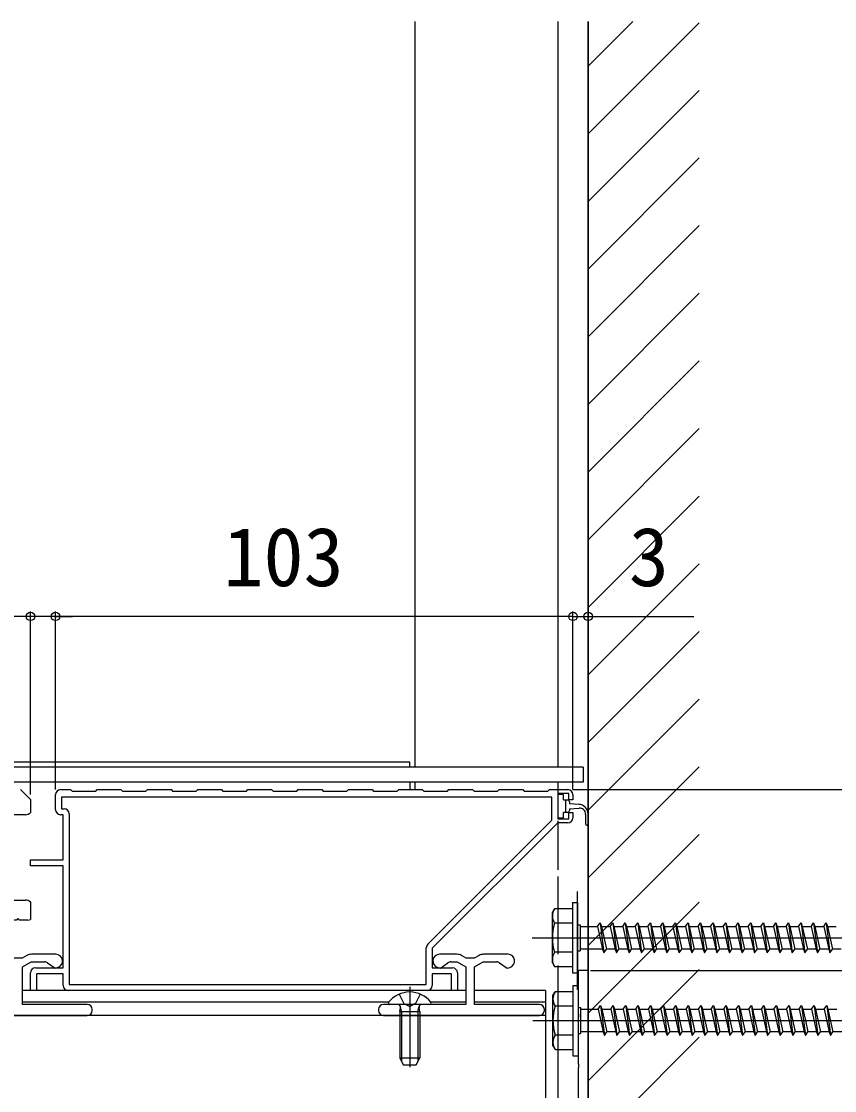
# Model space of a CAD drawing. Units: millimetres, scale not verified. Extents: x -700 to 700, y -1043 to 1037.
# Drawn here: x 259.7 to 421.6, y 164.3 to 377.2 of the extents above; entities that cross this region are included whole.
import ezdxf
from ezdxf.enums import TextEntityAlignment as Align

# ---------------------------------------------------------------- set-up
doc = ezdxf.new("R2010")
doc.units = ezdxf.units.MM
doc.header["$LTSCALE"] = 6
for name, color, linetype in [('0-3_YKK_11', 7, 'Continuous'), ('0-4_YKK_12', 2, 'Continuous'), ('0-5_YKK_13', 4, 'Continuous'), ('0-6_YKK_D', 6, 'Continuous'), ('0-8_YSS_K', 3, 'Continuous')]:
    doc.layers.add(name, color=color, linetype=linetype)
doc.styles.add('ＭＳ ゴシック', font='')
doc.styles.get('ＭＳ ゴシック').set_extended_font_data('MS Gothic')

msp = doc.modelspace()

# ---------------------------------------------------------------- linework, layer by layer
at = {"layer": '0-3_YKK_11'}
for p, q in [((259.5, 224.245), (261.5, 222.245)), ((261.5, 222.245), (261.5, 219.627)), ((266.5, 220.245), (266.5, 223.245)), ((261.5, 201.864), (261.5, 198.379)), ((340.5, 184.245), (269, 184.245))]:
    msp.add_line(p, q, dxfattribs=at)
for points in [[(267.5, 224.245), (269.5, 224.245), (269.8, 223.945), (274.5, 223.945), (274.8, 224.245), (279.5, 224.245), (279.8, 223.945), (284.5, 223.945), (284.8, 224.245), (289.5, 224.245), (289.8, 223.945), (294.5, 223.945), (294.8, 224.245), (299.5, 224.245), (299.8, 223.945), (304.5, 223.945), (304.8, 224.245), (309.5, 224.245), (309.8, 223.945), (314.5, 223.945), (314.8, 224.245), (319.5, 224.245), (319.8, 223.945), (324.5, 223.945), (324.8, 224.245), (329.5, 224.245), (329.8, 223.945), (334.5, 223.945), (334.8, 224.245), (339.5, 224.245), (339.8, 223.945), (344.5, 223.945), (344.8, 224.245), (349.5, 224.245), (349.8, 223.945), (354.5, 223.945), (354.8, 224.245), (359.5, 224.245), (359.8, 223.945), (364.5, 223.945)], [(364.5, 223.945), (364.8, 224.245), (368.5, 224.245)], [(365.3, 222.745), (267.7, 222.745), (267.7, 220.445), (268.2, 220.445)], [(340.593, 193.435), (365.3, 218.143), (365.3, 222.745)], [(369.5, 223.245), (369.5, 222.195), (368.7, 222.195), (368.7, 223.445), (366.5, 223.445), (366.5, 218.445), (368.7, 218.445), (368.7, 219.695), (369.5, 219.695), (369.5, 218.645)], [(260.5, 219.245), (257.5, 219.245), (257.2, 219.545), (255, 219.545), (255, 210.183)], [(269.2, 219.445), (269.2, 185.445), (340.3, 185.445), (340.3, 192.728)], [(262.5, 188.745), (268, 188.745), (268, 209.045), (261.5, 209.045), (261.5, 210.245), (268, 210.245), (268, 219.245), (267.5, 219.245)], [(368.5, 217.645), (366.5, 217.645), (341.5, 192.645), (341.5, 188.745), (345.5, 188.745)], [(256.5, 204.906), (256.5, 202.245), (260.5, 202.245)], [(261, 198.245), (259.3, 198.245), (259, 198.545), (258.7, 198.245), (251.5, 198.245), (251.5, 193.895), (251.2, 193.595), (251.5, 193.295), (251.5, 188.945), (253.7, 188.945), (254, 189.245), (256.5, 189.245), (256.5, 186.245), (254.5, 184.245), (209.125, 184.245)], [(268, 185.245), (268, 187.545), (262.7, 187.545), (262.7, 184.245), (261.5, 184.245), (261.5, 187.745)], [(346.5, 187.745), (346.5, 184.245), (345.3, 184.245), (345.3, 187.545), (341.5, 187.545), (341.5, 185.245)], [(372.5, 119.245), (372.5, 188.245), (370.5, 188.245), (370.5, 179.704), (370.62, 179.52), (370.62, 178.971), (370.5, 178.787), (370.5, 169.704), (370.62, 169.52), (370.62, 168.971), (370.5, 168.787), (370.5, 159.704), (370.62, 159.52), (370.62, 158.971), (370.5, 158.787), (370.5, 149.704), (370.62, 149.52), (370.62, 148.971), (370.5, 148.787), (370.5, 125.745)]]:
    msp.add_lwpolyline(points, dxfattribs=at)
for centre, radius, start, end in [((267.5, 223.245), 1, 90.00001, 179.99999), ((368.5, 223.245), 1, 0.00001, 89.99999), ((260.5, 220.745), 1.5, 270, 311.81031), ((267.5, 220.245), 1, 180.00001, 269.99999), ((268.2, 219.445), 1, 0.00001, 89.99999), ((368.5, 218.645), 1, 270.00001, 359.99999), ((260.5, 200.745), 1.5, 48.18969, 90), ((261, 199.245), 1, 270, 300), ((341.3, 192.728), 1, 135, 179.99999), ((262.5, 187.745), 1, 90.00001, 179.99999), ((345.5, 187.745), 1, 0.00001, 89.99999), ((269, 185.245), 1, 180.00001, 269.99999), ((340.5, 185.245), 1, 270.00001, 359.99999)]:
    msp.add_arc(centre, radius, start, end, dxfattribs=at)
at = {"layer": '0-4_YKK_12'}
for p, q in [((338, 377.245), (338, 228.745)), ((366.5, 377.245), (366.5, 248.845)), ((372.5, 245.845), (372.5, 377.245)), ((366.5, 248.845), (366.5, 228.745)), ((337, 229.745), (209.47, 229.745)), ((371.5, 228.745), (209.47, 228.745)), ((337, 228.745), (337, 229.745)), ((371.5, 228.745), (371.5, 225.745)), ((371.5, 225.745), (209.47, 225.745)), ((337, 225.745), (337, 224.245)), ((338, 225.745), (338, 224.245)), ((366.5, 225.745), (366.5, 221.832)), ((366.5, 220.514), (366.5, 219.261)), ((366.5, 218.016), (366.5, 208.246)), ((366.5, 206.946), (366.5, 191.446)), ((370.4, 184.401), (370.4, 203.972)), ((361.4, 194.745), (463.509, 194.745)), ((366.5, 189.246), (366.5, 159.745)), ((348.2, 184.245), (259.9, 184.245)), ((364, 184.245), (349.9, 184.245)), ((364, 184.245), (364, 129.245)), ((332.853, 181.945), (259.9, 181.945)), ((348.2, 181.945), (341.147, 181.945)), ((364, 181.945), (349.9, 181.945)), ((364, 179.245), (209.084, 179.245)), ((361.5, 178.245), (463.609, 178.245))]:
    msp.add_line(p, q, dxfattribs=at)
msp.add_lwpolyline([(372.5, 34.745), (372.5, 55.792), (372.5, 245.845)], dxfattribs=at)
at = {"layer": '0-5_YKK_13'}
for p, q in [((367.6, 222.196), (368.4, 222.196)), ((368.1, 219.696), (368.1, 222.196)), ((368.8, 221.796), (368.8, 221.446)), ((368.4, 219.696), (367.6, 219.696)), ((370.642, 221.314), (368.8, 221.446)), ((368.8, 220.446), (370.715, 220.582)), ((368.8, 220.446), (368.8, 220.096)), ((372, 219.385), (372, 217.446)), ((372.5, 217.446), (372.5, 219.319)), ((365.4, 199.745), (365.833, 200.495)), ((369.4, 200.495), (365.831, 200.495)), ((369.4, 201.745), (369.4, 187.745)), ((369.4, 201.745), (370.4, 201.745)), ((369.4, 200.495), (369.4, 188.995)), ((370.4, 201.745), (370.4, 187.745)), ((365.4, 189.745), (365.4, 199.745)), ((369.4, 197.632), (365.847, 197.632)), ((370.4, 197.345), (370.9, 197.345)), ((370.9, 197.345), (370.9, 192.145)), ((370.9, 196.995), (374.4, 196.995)), ((374.9, 197.745), (375.65, 191.745)), ((375.15, 196.995), (376.15, 192.495)), ((375.15, 196.995), (376.9, 196.995)), ((376.9, 196.995), (377.4, 197.745)), ((376.9, 196.995), (377.9, 192.495)), ((377.4, 197.745), (378.15, 191.745)), ((377.4, 197.745), (377.65, 196.995)), ((377.65, 196.995), (378.65, 192.495)), ((377.65, 196.995), (379.4, 196.995)), ((379.9, 197.745), (380.65, 191.745)), ((380.15, 196.995), (380.65, 196.995)), ((380.15, 196.995), (380.65, 194.745)), ((380.65, 196.995), (381.9, 196.995)), ((382.4, 197.745), (383.15, 191.745)), ((382.65, 196.995), (384.4, 196.995)), ((382.65, 196.995), (383.65, 192.495)), ((384.9, 197.745), (385.65, 191.745)), ((385.15, 196.995), (386.9, 196.995)), ((385.15, 196.995), (386.15, 192.495)), ((387.4, 197.745), (388.15, 191.745)), ((387.65, 196.995), (389.4, 196.995)), ((387.65, 196.995), (388.65, 192.495)), ((389.9, 197.745), (390.65, 191.745)), ((390.15, 196.995), (391.9, 196.995)), ((390.15, 196.995), (391.15, 192.495)), ((392.4, 197.745), (393.15, 191.745)), ((392.65, 196.995), (394.4, 196.995)), ((392.65, 196.995), (393.65, 192.495)), ((394.4, 196.995), (395.4, 192.495)), ((394.9, 197.745), (395.65, 191.745)), ((395.15, 196.995), (395.65, 196.995)), ((395.15, 196.995), (395.65, 194.745)), ((395.65, 196.995), (396.9, 196.995)), ((397.4, 197.745), (398.15, 191.745)), ((397.65, 196.995), (399.4, 196.995)), ((397.65, 196.995), (398.65, 192.495)), ((399.9, 197.745), (400.65, 191.745)), ((400.15, 196.995), (401.9, 196.995)), ((400.15, 196.995), (401.15, 192.495)), ((402.4, 197.745), (403.15, 191.745)), ((402.65, 196.995), (404.4, 196.995)), ((402.65, 196.995), (403.65, 192.495)), ((404.9, 197.745), (405.65, 191.745)), ((405.15, 196.995), (406.9, 196.995)), ((405.15, 196.995), (406.15, 192.495)), ((407.4, 197.745), (408.15, 191.745)), ((407.65, 196.995), (409.4, 196.995)), ((407.65, 196.995), (408.65, 192.495)), ((409.9, 197.745), (410.65, 191.745)), ((410.15, 196.995), (411.9, 196.995)), ((410.15, 196.995), (411.15, 192.495)), ((412.4, 197.745), (413.15, 191.745)), ((412.65, 196.995), (414.4, 196.995)), ((412.65, 196.995), (413.65, 192.495)), ((414.9, 197.745), (415.65, 191.745)), ((415.15, 196.995), (415.65, 196.995)), ((415.15, 196.995), (415.65, 194.745)), ((415.65, 196.995), (416.9, 196.995)), ((417.4, 197.745), (418.15, 191.745)), ((417.65, 196.995), (419.4, 196.995)), ((417.65, 196.995), (418.65, 192.495)), ((419.9, 197.745), (420.65, 191.745)), ((420.15, 196.995), (421.9, 196.995)), ((420.15, 196.995), (421.15, 192.495)), ((380.65, 194.745), (381.15, 192.495)), ((395.65, 194.745), (396.15, 192.495)), ((415.65, 194.745), (416.15, 192.495)), ((369.4, 191.859), (365.847, 191.859)), ((370.4, 192.145), (370.9, 192.145)), ((375.4, 192.495), (370.9, 192.495)), ((377.9, 192.495), (376.15, 192.495)), ((377.9, 192.495), (378.15, 191.745)), ((378.15, 191.745), (378.65, 192.495)), ((380.4, 192.495), (378.65, 192.495)), ((380.65, 191.745), (381.15, 192.495)), ((382.9, 192.495), (381.15, 192.495)), ((385.4, 192.495), (383.65, 192.495)), ((387.9, 192.495), (386.15, 192.495)), ((390.4, 192.495), (388.65, 192.495)), ((392.9, 192.495), (391.15, 192.495)), ((395.4, 192.495), (393.65, 192.495)), ((397.9, 192.495), (396.15, 192.495)), ((400.4, 192.495), (398.65, 192.495)), ((402.9, 192.495), (401.15, 192.495)), ((405.4, 192.495), (403.65, 192.495)), ((407.9, 192.495), (406.15, 192.495)), ((410.4, 192.495), (408.65, 192.495)), ((412.9, 192.495), (411.15, 192.495)), ((415.4, 192.495), (413.65, 192.495)), ((415.4, 192.495), (415.65, 191.745)), ((415.65, 191.745), (416.15, 192.495)), ((417.9, 192.495), (416.15, 192.495)), ((420.4, 192.495), (418.65, 192.495)), ((422.9, 192.495), (421.15, 192.495)), ((266.575, 191.445), (261.712, 191.445)), ((346.388, 191.445), (342.925, 191.445)), ((356.575, 191.445), (351.712, 191.445)), ((365.4, 189.745), (365.833, 188.995)), ((365.831, 188.995), (369.4, 188.995)), ((369.4, 187.745), (370.4, 187.745)), ((334.925, 183.522), (335.855, 181.657)), ((337, 184.945), (337, 168.982)), ((339.075, 183.522), (338.145, 181.657)), ((365.5, 183.245), (365.933, 183.995)), ((365.5, 173.245), (365.5, 183.245)), ((369.5, 183.995), (365.931, 183.995)), ((369.5, 185.245), (369.5, 171.245)), ((369.5, 185.245), (370.5, 185.245)), ((369.5, 183.995), (369.5, 172.495)), ((370.5, 185.245), (370.5, 171.245)), ((340.976, 181.445), (333.024, 181.445)), ((335.379, 180.045), (335.139, 181.061)), ((335.855, 181.657), (337, 181.048)), ((338.145, 181.657), (337, 181.048)), ((338.621, 180.045), (338.861, 181.061)), ((369.5, 181.132), (365.947, 181.132)), ((375, 181.245), (375.75, 175.245)), ((377, 180.495), (377.5, 181.245)), ((377.5, 181.245), (378.25, 175.245)), ((377.5, 181.245), (377.75, 180.495)), ((380, 181.245), (380.75, 175.245)), ((382.5, 181.245), (383.25, 175.245)), ((385, 181.245), (385.75, 175.245)), ((387.5, 181.245), (388.25, 175.245)), ((390, 181.245), (390.75, 175.245)), ((392.5, 181.245), (393.25, 175.245)), ((395, 181.245), (395.75, 175.245)), ((397.5, 181.245), (398.25, 175.245)), ((400, 181.245), (400.75, 175.245)), ((402.5, 181.245), (403.25, 175.245)), ((405, 181.245), (405.75, 175.245)), ((407.5, 181.245), (408.25, 175.245)), ((410, 181.245), (410.75, 175.245)), ((412.5, 181.245), (413.25, 175.245)), ((415, 181.245), (415.75, 175.245)), ((417.5, 181.245), (418.25, 175.245)), ((420, 181.245), (420.75, 175.245)), ((241.8, 179.245), (272.8, 179.245)), ((273.8, 180.245), (273.8, 180.445)), ((330.8, 180.445), (330.8, 180.245)), ((331.8, 179.245), (362.8, 179.245)), ((335, 180.045), (335.145, 180.858)), ((335, 180.045), (339, 180.045)), ((335, 180.045), (335, 170.845)), ((335.379, 180.045), (335.379, 170.087)), ((338.621, 180.045), (338.621, 170.087)), ((339, 180.045), (338.855, 180.858)), ((339, 180.045), (339, 170.845)), ((363.8, 180.245), (363.8, 180.445)), ((370.5, 180.845), (371, 180.845)), ((371, 180.845), (371, 175.645)), ((371, 180.495), (374.5, 180.495)), ((375.25, 180.495), (376.25, 175.995)), ((375.25, 180.495), (377, 180.495)), ((377, 180.495), (378, 175.995)), ((377.75, 180.495), (378.75, 175.995)), ((377.75, 180.495), (379.5, 180.495)), ((380.25, 180.495), (380.75, 180.495)), ((380.25, 180.495), (380.75, 178.245)), ((380.75, 180.495), (382, 180.495)), ((382.75, 180.495), (384.5, 180.495)), ((382.75, 180.495), (383.75, 175.995)), ((385.25, 180.495), (387, 180.495)), ((385.25, 180.495), (386.25, 175.995)), ((387.75, 180.495), (389.5, 180.495)), ((387.75, 180.495), (388.75, 175.995)), ((390.25, 180.495), (392, 180.495)), ((390.25, 180.495), (391.25, 175.995)), ((392.75, 180.495), (394.5, 180.495)), ((392.75, 180.495), (393.75, 175.995)), ((394.5, 180.495), (395.5, 175.995)), ((395.25, 180.495), (395.75, 180.495)), ((395.25, 180.495), (395.75, 178.245)), ((395.75, 180.495), (397, 180.495)), ((397.75, 180.495), (399.5, 180.495)), ((397.75, 180.495), (398.75, 175.995)), ((400.25, 180.495), (402, 180.495)), ((400.25, 180.495), (401.25, 175.995)), ((402.75, 180.495), (404.5, 180.495)), ((402.75, 180.495), (403.75, 175.995)), ((405.25, 180.495), (407, 180.495)), ((405.25, 180.495), (406.25, 175.995)), ((407.75, 180.495), (409.5, 180.495)), ((407.75, 180.495), (408.75, 175.995)), ((410.25, 180.495), (412, 180.495)), ((410.25, 180.495), (411.25, 175.995)), ((412.75, 180.495), (414.5, 180.495)), ((412.75, 180.495), (413.75, 175.995)), ((415.25, 180.495), (415.75, 180.495)), ((415.25, 180.495), (415.75, 178.245)), ((415.75, 180.495), (417, 180.495)), ((417.75, 180.495), (419.5, 180.495)), ((417.75, 180.495), (418.75, 175.995)), ((420.25, 180.495), (422, 180.495)), ((420.25, 180.495), (421.25, 175.995)), ((380.75, 178.245), (381.25, 175.995)), ((395.75, 178.245), (396.25, 175.995)), ((415.75, 178.245), (416.25, 175.995)), ((369.5, 175.359), (365.947, 175.359)), ((370.5, 175.645), (371, 175.645)), ((375.5, 175.995), (371, 175.995)), ((378, 175.995), (376.25, 175.995)), ((378, 175.995), (378.25, 175.245)), ((378.25, 175.245), (378.75, 175.995)), ((380.5, 175.995), (378.75, 175.995)), ((380.75, 175.245), (381.25, 175.995)), ((383, 175.995), (381.25, 175.995)), ((385.5, 175.995), (383.75, 175.995)), ((388, 175.995), (386.25, 175.995)), ((390.5, 175.995), (388.75, 175.995)), ((393, 175.995), (391.25, 175.995)), ((395.5, 175.995), (393.75, 175.995)), ((398, 175.995), (396.25, 175.995)), ((400.5, 175.995), (398.75, 175.995)), ((403, 175.995), (401.25, 175.995)), ((405.5, 175.995), (403.75, 175.995)), ((408, 175.995), (406.25, 175.995)), ((410.5, 175.995), (408.75, 175.995)), ((413, 175.995), (411.25, 175.995)), ((415.5, 175.995), (413.75, 175.995)), ((415.5, 175.995), (415.75, 175.245)), ((415.75, 175.245), (416.25, 175.995)), ((418, 175.995), (416.25, 175.995)), ((420.5, 175.995), (418.75, 175.995)), ((423, 175.995), (421.25, 175.995)), ((365.5, 173.245), (365.933, 172.495)), ((365.931, 172.495), (369.5, 172.495)), ((335, 170.845), (339, 170.845)), ((335, 170.845), (335.7, 169.445)), ((338.3, 169.445), (339, 170.845)), ((369.5, 171.245), (370.5, 171.245)), ((335.7, 169.445), (338.3, 169.445))]:
    msp.add_line(p, q, dxfattribs=at)
for points in [[(367.6, 222.196), (367.6, 223.246), (366.5, 223.246), (366.5, 218.646), (367.6, 218.646), (367.6, 219.696)], [(374.4, 196.995), (374.9, 197.745), (375.15, 196.995)], [(374.4, 196.995), (375.4, 192.495), (375.65, 191.745), (376.15, 192.495)], [(379.4, 196.995), (379.9, 197.745), (380.15, 196.995)], [(379.4, 196.995), (380.4, 192.495), (380.65, 191.745)], [(381.9, 196.995), (382.4, 197.745), (382.65, 196.995)], [(381.9, 196.995), (382.9, 192.495), (383.15, 191.745), (383.65, 192.495)], [(384.4, 196.995), (384.9, 197.745), (385.15, 196.995)], [(384.4, 196.995), (385.4, 192.495), (385.65, 191.745), (386.15, 192.495)], [(386.9, 196.995), (387.4, 197.745), (387.65, 196.995)], [(386.9, 196.995), (387.9, 192.495), (388.15, 191.745), (388.65, 192.495)], [(389.4, 196.995), (389.9, 197.745), (390.15, 196.995)], [(389.4, 196.995), (390.4, 192.495), (390.65, 191.745), (391.15, 192.495)], [(391.9, 196.995), (392.4, 197.745), (392.65, 196.995)], [(391.9, 196.995), (392.9, 192.495), (393.15, 191.745), (393.65, 192.495)], [(394.4, 196.995), (394.9, 197.745), (395.15, 196.995)], [(396.9, 196.995), (397.4, 197.745), (397.65, 196.995)], [(396.9, 196.995), (397.9, 192.495), (398.15, 191.745), (398.65, 192.495)], [(399.4, 196.995), (399.9, 197.745), (400.15, 196.995)], [(399.4, 196.995), (400.4, 192.495), (400.65, 191.745), (401.15, 192.495)], [(401.9, 196.995), (402.4, 197.745), (402.65, 196.995)], [(401.9, 196.995), (402.9, 192.495), (403.15, 191.745), (403.65, 192.495)], [(404.4, 196.995), (404.9, 197.745), (405.15, 196.995)], [(404.4, 196.995), (405.4, 192.495), (405.65, 191.745), (406.15, 192.495)], [(406.9, 196.995), (407.4, 197.745), (407.65, 196.995)], [(406.9, 196.995), (407.9, 192.495), (408.15, 191.745), (408.65, 192.495)], [(409.4, 196.995), (409.9, 197.745), (410.15, 196.995)], [(409.4, 196.995), (410.4, 192.495), (410.65, 191.745), (411.15, 192.495)], [(411.9, 196.995), (412.4, 197.745), (412.65, 196.995)], [(411.9, 196.995), (412.9, 192.495), (413.15, 191.745), (413.65, 192.495)], [(414.4, 196.995), (414.9, 197.745), (415.15, 196.995)], [(414.4, 196.995), (415.4, 192.495), (415.65, 191.745)], [(416.9, 196.995), (417.4, 197.745), (417.65, 196.995)], [(416.9, 196.995), (417.9, 192.495), (418.15, 191.745), (418.65, 192.495)], [(419.4, 196.995), (419.9, 197.745), (420.15, 196.995)], [(419.4, 196.995), (420.4, 192.495), (420.65, 191.745), (421.15, 192.495)], [(395.4, 192.495), (395.65, 191.745), (396.15, 192.495)], [(260.812, 191.204), (259.845, 190.645), (258.256, 190.645), (257.288, 191.204)], [(272.8, 181.445), (259.9, 181.445), (259.9, 188.945), (261.632, 189.945), (264.313, 189.945)], [(264.887, 189.765), (266.404, 188.702), (266.918, 188.84)], [(345.187, 189.945), (346.468, 189.945), (348.2, 188.945), (348.2, 181.445), (331.8, 181.445)], [(342.582, 188.84), (343.096, 188.702), (344.613, 189.765)], [(350.812, 191.204), (349.845, 190.645), (348.256, 190.645), (347.288, 191.204)], [(362.8, 181.445), (349.9, 181.445), (349.9, 188.945), (351.632, 189.945), (354.313, 189.945)], [(354.887, 189.765), (356.404, 188.702), (356.918, 188.84)], [(374.5, 180.495), (375, 181.245), (375.25, 180.495)], [(379.5, 180.495), (380, 181.245), (380.25, 180.495)], [(382, 180.495), (382.5, 181.245), (382.75, 180.495)], [(384.5, 180.495), (385, 181.245), (385.25, 180.495)], [(387, 180.495), (387.5, 181.245), (387.75, 180.495)], [(389.5, 180.495), (390, 181.245), (390.25, 180.495)], [(392, 180.495), (392.5, 181.245), (392.75, 180.495)], [(394.5, 180.495), (395, 181.245), (395.25, 180.495)], [(397, 180.495), (397.5, 181.245), (397.75, 180.495)], [(399.5, 180.495), (400, 181.245), (400.25, 180.495)], [(402, 180.495), (402.5, 181.245), (402.75, 180.495)], [(404.5, 180.495), (405, 181.245), (405.25, 180.495)], [(407, 180.495), (407.5, 181.245), (407.75, 180.495)], [(409.5, 180.495), (410, 181.245), (410.25, 180.495)], [(412, 180.495), (412.5, 181.245), (412.75, 180.495)], [(414.5, 180.495), (415, 181.245), (415.25, 180.495)], [(417, 180.495), (417.5, 181.245), (417.75, 180.495)], [(419.5, 180.495), (420, 181.245), (420.25, 180.495)], [(374.5, 180.495), (375.5, 175.995), (375.75, 175.245), (376.25, 175.995)], [(379.5, 180.495), (380.5, 175.995), (380.75, 175.245)], [(382, 180.495), (383, 175.995), (383.25, 175.245), (383.75, 175.995)], [(384.5, 180.495), (385.5, 175.995), (385.75, 175.245), (386.25, 175.995)], [(387, 180.495), (388, 175.995), (388.25, 175.245), (388.75, 175.995)], [(389.5, 180.495), (390.5, 175.995), (390.75, 175.245), (391.25, 175.995)], [(392, 180.495), (393, 175.995), (393.25, 175.245), (393.75, 175.995)], [(397, 180.495), (398, 175.995), (398.25, 175.245), (398.75, 175.995)], [(399.5, 180.495), (400.5, 175.995), (400.75, 175.245), (401.25, 175.995)], [(402, 180.495), (403, 175.995), (403.25, 175.245), (403.75, 175.995)], [(404.5, 180.495), (405.5, 175.995), (405.75, 175.245), (406.25, 175.995)], [(407, 180.495), (408, 175.995), (408.25, 175.245), (408.75, 175.995)], [(409.5, 180.495), (410.5, 175.995), (410.75, 175.245), (411.25, 175.995)], [(412, 180.495), (413, 175.995), (413.25, 175.245), (413.75, 175.995)], [(414.5, 180.495), (415.5, 175.995), (415.75, 175.245)], [(417, 180.495), (418, 175.995), (418.25, 175.245), (418.75, 175.995)], [(419.5, 180.495), (420.5, 175.995), (420.75, 175.245), (421.25, 175.995)], [(395.5, 175.995), (395.75, 175.245), (396.25, 175.995)]]:
    msp.add_lwpolyline(points, dxfattribs=at)
for centre, radius, start, end in [((368.4, 221.796), 0.4, 0, 90), ((368.4, 220.096), 0.4, 270, 0), ((370.5, 219.319), 2, 0, 85.91438), ((370.8, 219.385), 1.2, 0, 94.08562), ((372.25, 217.446), 0.25, 180, 0), ((367.956, 199.076), 2.556, 146.25178, 214.38425), ((374.953, 194.745), 9.553, 162.41205, 197.58795), ((367.956, 190.415), 2.556, 145.61575, 213.74822), ((261.712, 189.645), 1.8, 89.99998, 119.99999), ((264.313, 188.945), 1, 55.00002, 90.00001), ((266.575, 190.12), 1.325, 285, 89.99998), ((342.925, 190.12), 1.325, 90.00002, 255), ((345.187, 188.945), 1, 89.99999, 124.99998), ((346.388, 189.645), 1.8, 60.00001, 90.00002), ((351.712, 189.645), 1.8, 89.99998, 119.99999), ((354.313, 188.945), 1, 55.00002, 90.00001), ((356.575, 190.12), 1.325, 285, 89.99998), ((337, 178.645), 5.3, 37.71409, 142.28591), ((368.056, 182.576), 2.556, 146.25178, 214.38425), ((272.8, 180.445), 1, 0.00001, 89.99999), ((331.8, 180.445), 1, 90.00001, 179.99999), ((333.024, 181.72), 0.274, 142.28591, 270), ((334.652, 180.945), 0.5, 349.90904, 90), ((339.348, 180.945), 0.5, 90, 190.09096), ((340.976, 181.72), 0.274, 270, 37.71409), ((362.8, 180.445), 1, 0.00001, 89.99999), ((375.053, 178.245), 9.553, 162.41205, 197.58795), ((272.8, 180.245), 1, 270.00001, 359.99999), ((331.8, 180.245), 1, 180.00001, 269.99999), ((362.8, 180.245), 1, 270.00001, 359.99999), ((368.056, 173.915), 2.556, 145.61575, 213.74822)]:
    msp.add_arc(centre, radius, start, end, dxfattribs=at)
at = {"layer": '0-6_YKK_D'}
for p, q in [((261.5, 258.745), (240.427, 258.745)), ((261.5, 223.246), (261.5, 259.745)), ((266.5, 258.745), (261.5, 258.745)), ((266.5, 224.245), (266.5, 259.745)), ((266.5, 224.245), (266.5, 259.745)), ((369.5, 258.745), (266.5, 258.745)), ((266.5, 258.745), (269.9, 258.745)), ((369.5, 258.745), (366.1, 258.745)), ((369.5, 224.245), (369.5, 259.745)), ((369.5, 224.245), (369.5, 259.745)), ((369.5, 258.745), (372.5, 258.745)), ((372.5, 225.245), (372.5, 259.745)), ((372.5, 258.745), (393.573, 258.745)), ((369.5, 224.245), (551, 224.245)), ((369.5, 224.245), (551, 224.245)), ((369.5, 224.245), (521, 224.245)), ((373, 188.245), (521, 188.245)), ((373, 188.245), (521, 188.245)), ((373, 188.245), (491, 188.245))]:
    msp.add_line(p, q, dxfattribs=at)
for centre in [(261.5, 258.745), (266.5, 258.745), (266.5, 258.745), (369.5, 258.745), (369.5, 258.745), (372.5, 258.745)]:
    msp.add_circle(centre, 0.85, dxfattribs=at)
at = {"layer": '0-8_YSS_K'}
for p, q in [((372.5, 377.245), (372.5, -120.255)), ((372.5, 377.245), (372.5, 286.44)), ((372.5, 368.309), (381.436, 377.245)), ((372.5, 354.839), (394.639, 376.978)), ((372.5, 341.369), (394.639, 363.508)), ((372.5, 327.898), (394.639, 350.037)), ((372.5, 314.428), (394.639, 336.567)), ((372.5, 300.957), (394.639, 323.097)), ((372.5, 287.487), (394.639, 309.626)), ((372.5, 274.017), (394.639, 296.156)), ((372.5, 260.546), (394.639, 282.685)), ((372.5, 247.076), (394.639, 269.215)), ((372.5, 233.606), (394.639, 255.745)), ((372.5, 220.135), (394.639, 242.274)), ((372.5, 98.431), (372.5, 238.845)), ((372.5, 206.665), (394.639, 228.804)), ((372.5, 193.194), (394.639, 215.334)), ((372.5, 179.724), (394.639, 201.863)), ((372.5, 166.254), (394.639, 188.393)), ((372.5, 152.783), (394.639, 174.922))]:
    msp.add_line(p, q, dxfattribs=at)

# ---------------------------------------------------------------- texts
at = {"layer": '0-6_YKK_D', "style": 'ＭＳ ゴシック'}
for s, p in [('103', (299.909, 261.245)), ('3', (380.618, 261.245))]:
    msp.add_text(s, height=11.73, dxfattribs=at).set_placement(p, align=Align.BOTTOM_LEFT)

doc.saveas('drawing.dxf')
